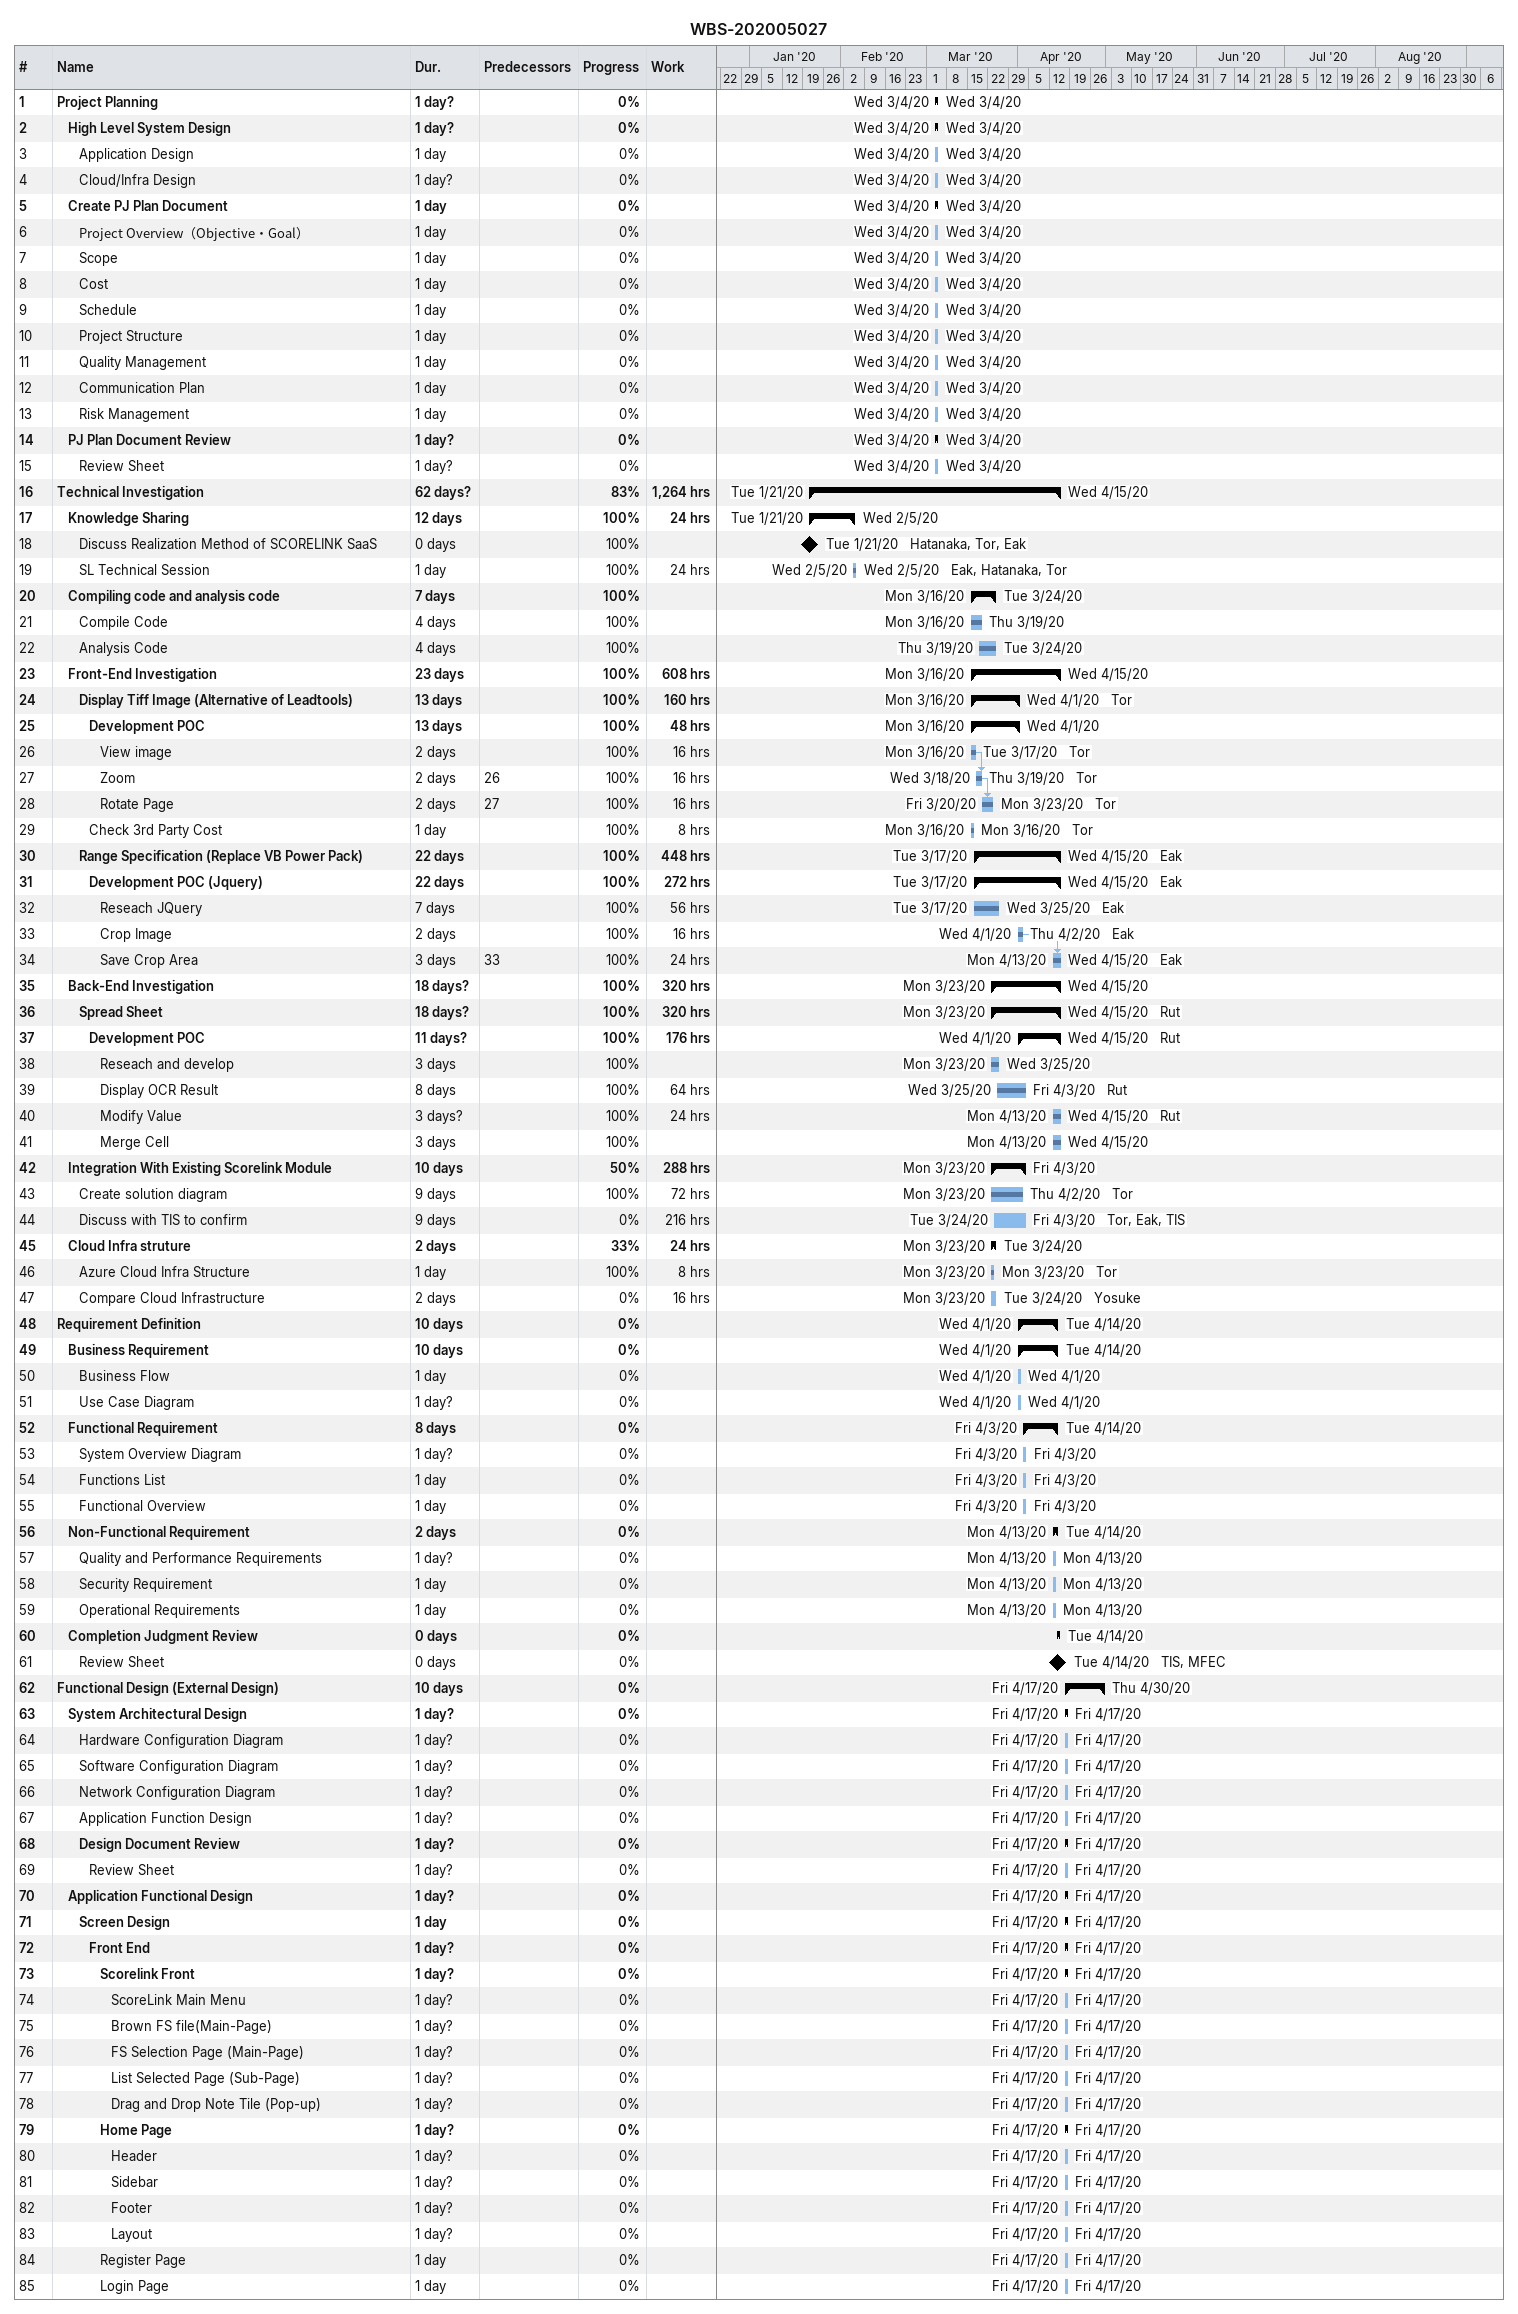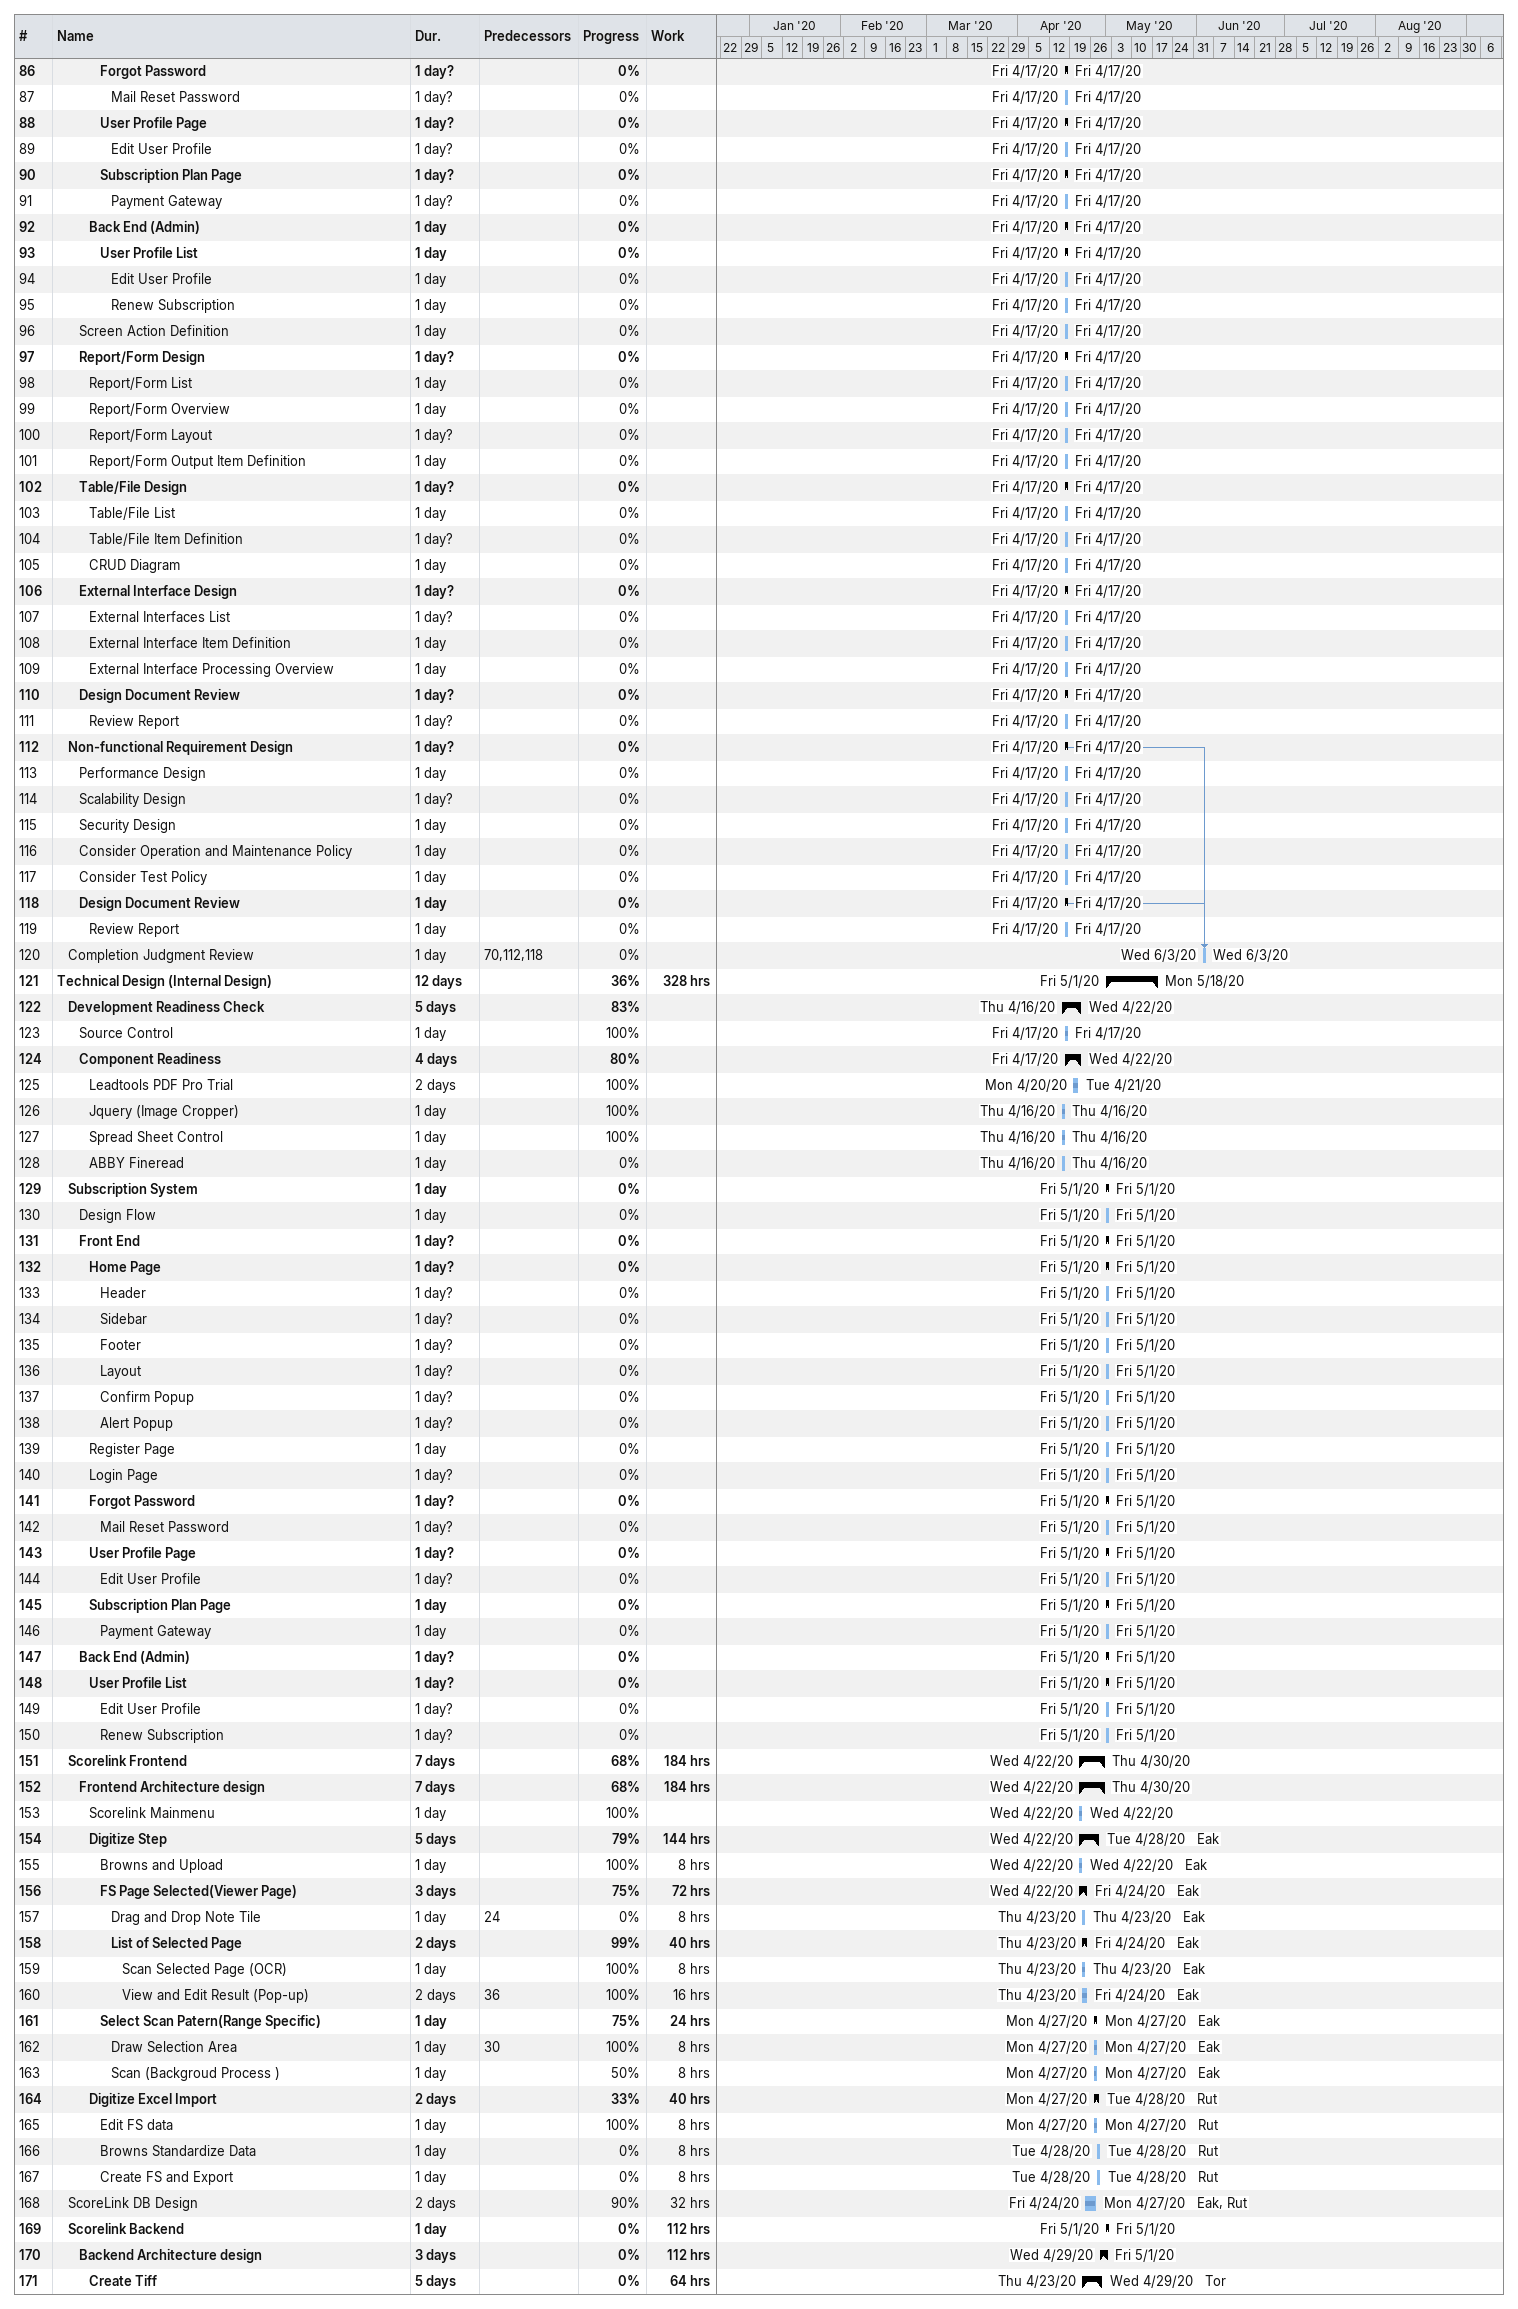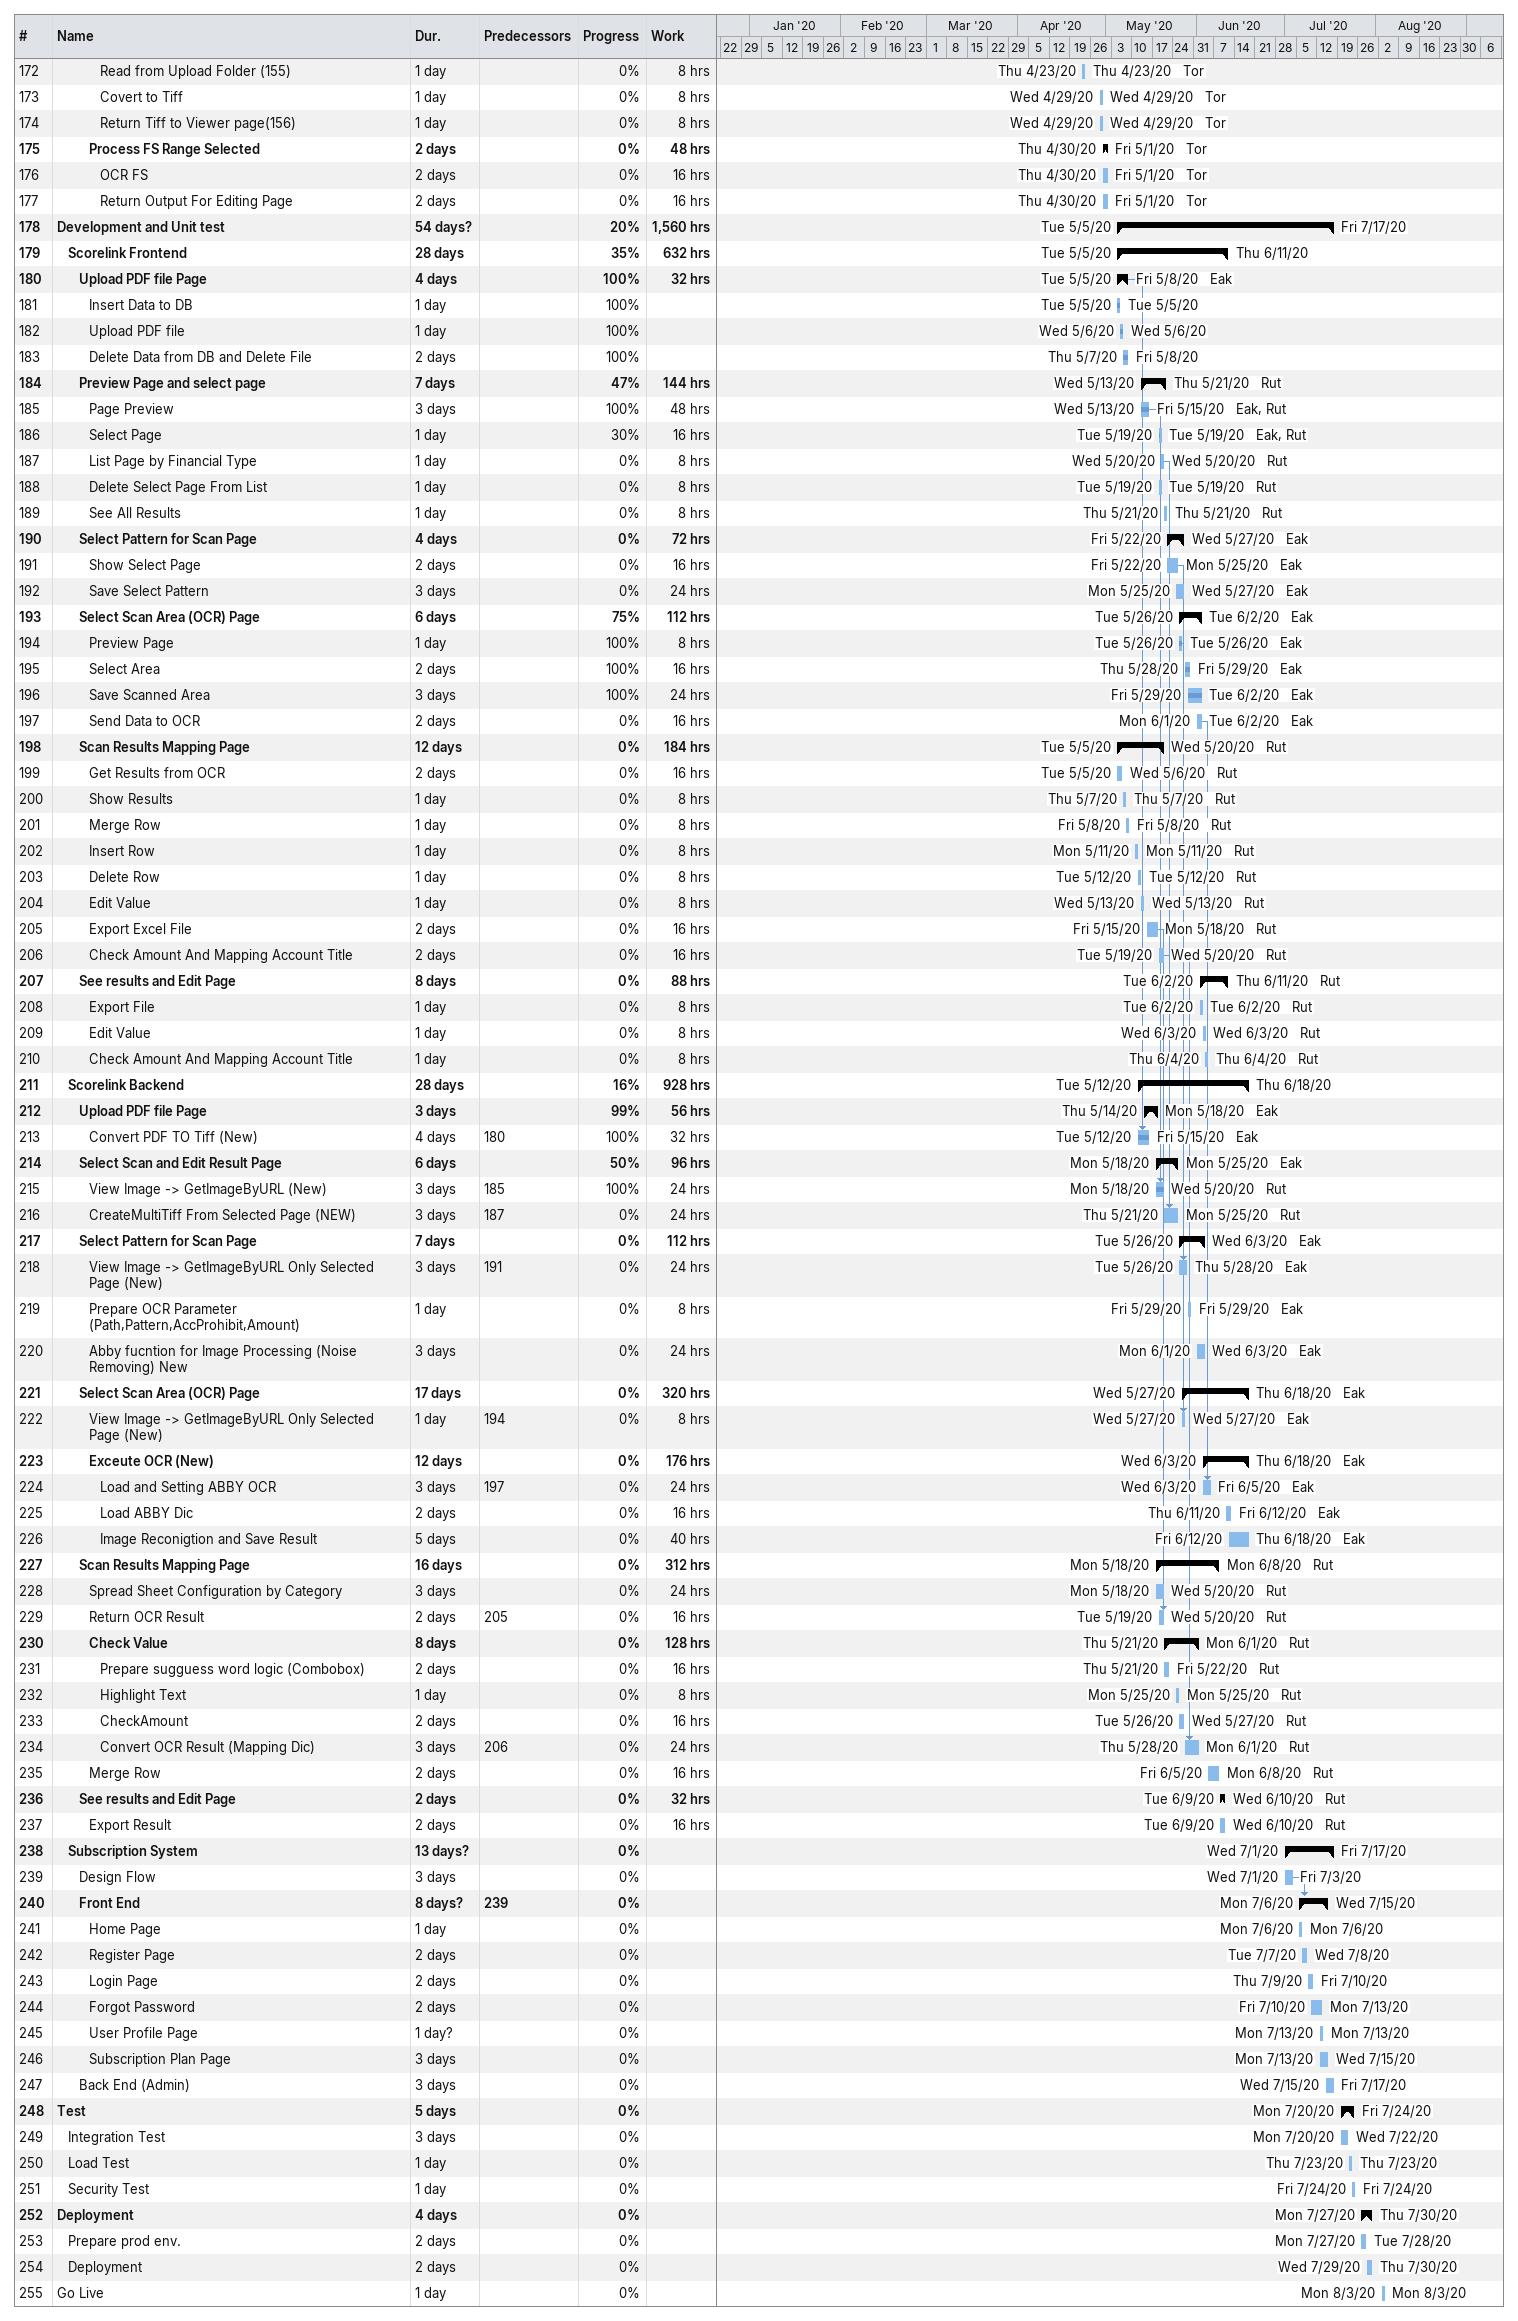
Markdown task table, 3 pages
WBS-202005027

| ID | Level | Task | Duration | Start | Finish | Predecessors | Resources | % complete | Work (h) |
|---|---|---|---|---|---|---|---|---|---|
| 1 | 1 | **Project Planning** | 1d? | 2020-03-04 | 2020-03-04 |  |  | 0 |  |
| 2 | 2 | **High Level System Design** | 1d? | 2020-03-04 | 2020-03-04 |  |  | 0 |  |
| 3 | 3 | Application Design | 1d | 2020-03-04 | 2020-03-04 |  |  | 0 |  |
| 4 | 3 | Cloud/Infra Design | 1d? | 2020-03-04 | 2020-03-04 |  |  | 0 |  |
| 5 | 2 | **Create PJ Plan Document** | 1d | 2020-03-04 | 2020-03-04 |  |  | 0 |  |
| 6 | 3 | Project Overview（Objective・Goal） | 1d | 2020-03-04 | 2020-03-04 |  |  | 0 |  |
| 7 | 3 | Scope | 1d | 2020-03-04 | 2020-03-04 |  |  | 0 |  |
| 8 | 3 | Cost | 1d | 2020-03-04 | 2020-03-04 |  |  | 0 |  |
| 9 | 3 | Schedule | 1d | 2020-03-04 | 2020-03-04 |  |  | 0 |  |
| 10 | 3 | Project Structure | 1d | 2020-03-04 | 2020-03-04 |  |  | 0 |  |
| 11 | 3 | Quality Management | 1d | 2020-03-04 | 2020-03-04 |  |  | 0 |  |
| 12 | 3 | Communication Plan | 1d | 2020-03-04 | 2020-03-04 |  |  | 0 |  |
| 13 | 3 | Risk Management | 1d | 2020-03-04 | 2020-03-04 |  |  | 0 |  |
| 14 | 2 | **PJ Plan Document Review** | 1d? | 2020-03-04 | 2020-03-04 |  |  | 0 |  |
| 15 | 3 | Review Sheet | 1d? | 2020-03-04 | 2020-03-04 |  |  | 0 |  |
| 16 | 1 | **Technical Investigation** | 62d? | 2020-01-21 | 2020-04-15 |  |  | 83 | 1264 |
| 17 | 2 | **Knowledge Sharing** | 12d | 2020-01-21 | 2020-02-05 |  |  | 100 | 24 |
| 18 | 3 | Discuss Realization Method of SCORELINK SaaS | 0d | 2020-01-21 | 2020-01-21 |  | Hatanaka, Tor, Eak | 100 |  |
| 19 | 3 | SL Technical Session | 1d | 2020-02-05 | 2020-02-05 |  | Eak, Hatanaka, Tor | 100 | 24 |
| 20 | 2 | **Compiling code and analysis code** | 7d | 2020-03-16 | 2020-03-24 |  |  | 100 |  |
| 21 | 3 | Compile Code | 4d | 2020-03-16 | 2020-03-19 |  |  | 100 |  |
| 22 | 3 | Analysis Code | 4d | 2020-03-19 | 2020-03-24 |  |  | 100 |  |
| 23 | 2 | **Front-End Investigation** | 23d | 2020-03-16 | 2020-04-15 |  |  | 100 | 608 |
| 24 | 3 | **Display Tiff Image (Alternative of Leadtools)** | 13d | 2020-03-16 | 2020-04-01 |  | Tor | 100 | 160 |
| 25 | 4 | **Development POC** | 13d | 2020-03-16 | 2020-04-01 |  |  | 100 | 48 |
| 26 | 5 | View image | 2d | 2020-03-16 | 2020-03-17 |  | Tor | 100 | 16 |
| 27 | 5 | Zoom | 2d | 2020-03-18 | 2020-03-19 | 26 | Tor | 100 | 16 |
| 28 | 5 | Rotate Page | 2d | 2020-03-20 | 2020-03-23 | 27 | Tor | 100 | 16 |
| 29 | 4 | Check 3rd Party Cost | 1d | 2020-03-16 | 2020-03-16 |  | Tor | 100 | 8 |
| 30 | 3 | **Range Specification (Replace VB Power Pack)** | 22d | 2020-03-17 | 2020-04-15 |  | Eak | 100 | 448 |
| 31 | 4 | **Development POC (Jquery)** | 22d | 2020-03-17 | 2020-04-15 |  | Eak | 100 | 272 |
| 32 | 5 | Reseach JQuery | 7d | 2020-03-17 | 2020-03-25 |  | Eak | 100 | 56 |
| 33 | 5 | Crop Image | 2d | 2020-04-01 | 2020-04-02 |  | Eak | 100 | 16 |
| 34 | 5 | Save Crop Area | 3d | 2020-04-13 | 2020-04-15 | 33 | Eak | 100 | 24 |
| 35 | 2 | **Back-End Investigation** | 18d? | 2020-03-23 | 2020-04-15 |  |  | 100 | 320 |
| 36 | 3 | **Spread Sheet** | 18d? | 2020-03-23 | 2020-04-15 |  | Rut | 100 | 320 |
| 37 | 4 | **Development POC** | 11d? | 2020-04-01 | 2020-04-15 |  | Rut | 100 | 176 |
| 38 | 5 | Reseach and develop | 3d | 2020-03-23 | 2020-03-25 |  |  | 100 |  |
| 39 | 5 | Display OCR Result | 8d | 2020-03-25 | 2020-04-03 |  | Rut | 100 | 64 |
| 40 | 5 | Modify Value | 3d? | 2020-04-13 | 2020-04-15 |  | Rut | 100 | 24 |
| 41 | 5 | Merge Cell | 3d | 2020-04-13 | 2020-04-15 |  |  | 100 |  |
| 42 | 2 | **Integration With Existing Scorelink Module** | 10d | 2020-03-23 | 2020-04-03 |  |  | 50 | 288 |
| 43 | 3 | Create solution diagram | 9d | 2020-03-23 | 2020-04-02 |  | Tor | 100 | 72 |
| 44 | 3 | Discuss with TIS to confirm | 9d | 2020-03-24 | 2020-04-03 |  | Tor, Eak, TIS | 0 | 216 |
| 45 | 2 | **Cloud Infra struture** | 2d | 2020-03-23 | 2020-03-24 |  |  | 33 | 24 |
| 46 | 3 | Azure Cloud Infra Structure | 1d | 2020-03-23 | 2020-03-23 |  | Tor | 100 | 8 |
| 47 | 3 | Compare Cloud Infrastructure | 2d | 2020-03-23 | 2020-03-24 |  | Yosuke | 0 | 16 |
| 48 | 1 | **Requirement Definition** | 10d | 2020-04-01 | 2020-04-14 |  |  | 0 |  |
| 49 | 2 | **Business Requirement** | 10d | 2020-04-01 | 2020-04-14 |  |  | 0 |  |
| 50 | 3 | Business Flow | 1d | 2020-04-01 | 2020-04-01 |  |  | 0 |  |
| 51 | 3 | Use Case Diagram | 1d? | 2020-04-01 | 2020-04-01 |  |  | 0 |  |
| 52 | 2 | **Functional Requirement** | 8d | 2020-04-03 | 2020-04-14 |  |  | 0 |  |
| 53 | 3 | System Overview Diagram | 1d? | 2020-04-03 | 2020-04-03 |  |  | 0 |  |
| 54 | 3 | Functions List | 1d | 2020-04-03 | 2020-04-03 |  |  | 0 |  |
| 55 | 3 | Functional Overview | 1d | 2020-04-03 | 2020-04-03 |  |  | 0 |  |
| 56 | 2 | **Non-Functional Requirement** | 2d | 2020-04-13 | 2020-04-14 |  |  | 0 |  |
| 57 | 3 | Quality and Performance Requirements | 1d? | 2020-04-13 | 2020-04-13 |  |  | 0 |  |
| 58 | 3 | Security Requirement | 1d | 2020-04-13 | 2020-04-13 |  |  | 0 |  |
| 59 | 3 | Operational Requirements | 1d | 2020-04-13 | 2020-04-13 |  |  | 0 |  |
| 60 | 2 | **Completion Judgment Review** | 0d | 2020-04-14 | 2020-04-14 |  |  | 0 |  |
| 61 | 3 | Review Sheet | 0d | 2020-04-14 | 2020-04-14 |  | TIS, MFEC | 0 |  |
| 62 | 1 | **Functional Design (External Design)** | 10d | 2020-04-17 | 2020-04-30 |  |  | 0 |  |
| 63 | 2 | **System Architectural Design** | 1d? | 2020-04-17 | 2020-04-17 |  |  | 0 |  |
| 64 | 3 | Hardware Configuration Diagram | 1d? | 2020-04-17 | 2020-04-17 |  |  | 0 |  |
| 65 | 3 | Software Configuration Diagram | 1d? | 2020-04-17 | 2020-04-17 |  |  | 0 |  |
| 66 | 3 | Network Configuration Diagram | 1d? | 2020-04-17 | 2020-04-17 |  |  | 0 |  |
| 67 | 3 | Application Function Design | 1d? | 2020-04-17 | 2020-04-17 |  |  | 0 |  |
| 68 | 3 | **Design Document Review** | 1d? | 2020-04-17 | 2020-04-17 |  |  | 0 |  |
| 69 | 4 | Review Sheet | 1d? | 2020-04-17 | 2020-04-17 |  |  | 0 |  |
| 70 | 2 | **Application Functional Design** | 1d? | 2020-04-17 | 2020-04-17 |  |  | 0 |  |
| 71 | 3 | **Screen Design** | 1d | 2020-04-17 | 2020-04-17 |  |  | 0 |  |
| 72 | 4 | **Front End** | 1d? | 2020-04-17 | 2020-04-17 |  |  | 0 |  |
| 73 | 5 | **Scorelink Front** | 1d? | 2020-04-17 | 2020-04-17 |  |  | 0 |  |
| 74 | 6 | ScoreLink Main Menu | 1d? | 2020-04-17 | 2020-04-17 |  |  | 0 |  |
| 75 | 6 | Brown FS file(Main-Page) | 1d? | 2020-04-17 | 2020-04-17 |  |  | 0 |  |
| 76 | 6 | FS Selection Page (Main-Page) | 1d? | 2020-04-17 | 2020-04-17 |  |  | 0 |  |
| 77 | 6 | List Selected Page (Sub-Page) | 1d? | 2020-04-17 | 2020-04-17 |  |  | 0 |  |
| 78 | 6 | Drag and Drop Note Tile (Pop-up) | 1d? | 2020-04-17 | 2020-04-17 |  |  | 0 |  |
| 79 | 5 | **Home Page** | 1d? | 2020-04-17 | 2020-04-17 |  |  | 0 |  |
| 80 | 6 | Header | 1d? | 2020-04-17 | 2020-04-17 |  |  | 0 |  |
| 81 | 6 | Sidebar | 1d? | 2020-04-17 | 2020-04-17 |  |  | 0 |  |
| 82 | 6 | Footer | 1d? | 2020-04-17 | 2020-04-17 |  |  | 0 |  |
| 83 | 6 | Layout | 1d? | 2020-04-17 | 2020-04-17 |  |  | 0 |  |
| 84 | 5 | Register Page | 1d | 2020-04-17 | 2020-04-17 |  |  | 0 |  |
| 85 | 5 | Login Page | 1d | 2020-04-17 | 2020-04-17 |  |  | 0 |  |
| 86 | 5 | **Forgot Password** | 1d? | 2020-04-17 | 2020-04-17 |  |  | 0 |  |
| 87 | 6 | Mail Reset Password | 1d? | 2020-04-17 | 2020-04-17 |  |  | 0 |  |
| 88 | 5 | **User Profile Page** | 1d? | 2020-04-17 | 2020-04-17 |  |  | 0 |  |
| 89 | 6 | Edit User Profile | 1d? | 2020-04-17 | 2020-04-17 |  |  | 0 |  |
| 90 | 5 | **Subscription Plan Page** | 1d? | 2020-04-17 | 2020-04-17 |  |  | 0 |  |
| 91 | 6 | Payment Gateway | 1d? | 2020-04-17 | 2020-04-17 |  |  | 0 |  |
| 92 | 4 | **Back End (Admin)** | 1d | 2020-04-17 | 2020-04-17 |  |  | 0 |  |
| 93 | 5 | **User Profile List** | 1d | 2020-04-17 | 2020-04-17 |  |  | 0 |  |
| 94 | 6 | Edit User Profile | 1d | 2020-04-17 | 2020-04-17 |  |  | 0 |  |
| 95 | 6 | Renew Subscription | 1d | 2020-04-17 | 2020-04-17 |  |  | 0 |  |
| 96 | 3 | Screen Action Definition | 1d | 2020-04-17 | 2020-04-17 |  |  | 0 |  |
| 97 | 3 | **Report/Form Design** | 1d? | 2020-04-17 | 2020-04-17 |  |  | 0 |  |
| 98 | 4 | Report/Form List | 1d | 2020-04-17 | 2020-04-17 |  |  | 0 |  |
| 99 | 4 | Report/Form Overview | 1d | 2020-04-17 | 2020-04-17 |  |  | 0 |  |
| 100 | 4 | Report/Form Layout | 1d? | 2020-04-17 | 2020-04-17 |  |  | 0 |  |
| 101 | 4 | Report/Form Output Item Definition | 1d | 2020-04-17 | 2020-04-17 |  |  | 0 |  |
| 102 | 3 | **Table/File Design** | 1d? | 2020-04-17 | 2020-04-17 |  |  | 0 |  |
| 103 | 4 | Table/File List | 1d | 2020-04-17 | 2020-04-17 |  |  | 0 |  |
| 104 | 4 | Table/File Item Definition | 1d? | 2020-04-17 | 2020-04-17 |  |  | 0 |  |
| 105 | 4 | CRUD Diagram | 1d | 2020-04-17 | 2020-04-17 |  |  | 0 |  |
| 106 | 3 | **External Interface Design** | 1d? | 2020-04-17 | 2020-04-17 |  |  | 0 |  |
| 107 | 4 | External Interfaces List | 1d? | 2020-04-17 | 2020-04-17 |  |  | 0 |  |
| 108 | 4 | External Interface Item Definition | 1d | 2020-04-17 | 2020-04-17 |  |  | 0 |  |
| 109 | 4 | External Interface Processing Overview | 1d | 2020-04-17 | 2020-04-17 |  |  | 0 |  |
| 110 | 3 | **Design Document Review** | 1d? | 2020-04-17 | 2020-04-17 |  |  | 0 |  |
| 111 | 4 | Review Report | 1d? | 2020-04-17 | 2020-04-17 |  |  | 0 |  |
| 112 | 2 | **Non-functional Requirement Design** | 1d? | 2020-04-17 | 2020-04-17 |  |  | 0 |  |
| 113 | 3 | Performance Design | 1d | 2020-04-17 | 2020-04-17 |  |  | 0 |  |
| 114 | 3 | Scalability Design | 1d? | 2020-04-17 | 2020-04-17 |  |  | 0 |  |
| 115 | 3 | Security Design | 1d | 2020-04-17 | 2020-04-17 |  |  | 0 |  |
| 116 | 3 | Consider Operation and Maintenance Policy | 1d | 2020-04-17 | 2020-04-17 |  |  | 0 |  |
| 117 | 3 | Consider Test Policy | 1d | 2020-04-17 | 2020-04-17 |  |  | 0 |  |
| 118 | 3 | **Design Document Review** | 1d | 2020-04-17 | 2020-04-17 |  |  | 0 |  |
| 119 | 4 | Review Report | 1d | 2020-04-17 | 2020-04-17 |  |  | 0 |  |
| 120 | 2 | Completion Judgment Review | 1d | 2020-06-03 | 2020-06-03 | 70, 112, 118 |  | 0 |  |
| 121 | 1 | **Technical Design (Internal Design)** | 12d | 2020-05-01 | 2020-05-18 |  |  | 36 | 328 |
| 122 | 2 | **Development Readiness Check** | 5d | 2020-04-16 | 2020-04-22 |  |  | 83 |  |
| 123 | 3 | Source Control | 1d | 2020-04-17 | 2020-04-17 |  |  | 100 |  |
| 124 | 3 | **Component Readiness** | 4d | 2020-04-17 | 2020-04-22 |  |  | 80 |  |
| 125 | 4 | Leadtools PDF Pro Trial | 2d | 2020-04-20 | 2020-04-21 |  |  | 100 |  |
| 126 | 4 | Jquery (Image Cropper) | 1d | 2020-04-16 | 2020-04-16 |  |  | 100 |  |
| 127 | 4 | Spread Sheet Control | 1d | 2020-04-16 | 2020-04-16 |  |  | 100 |  |
| 128 | 4 | ABBY Fineread | 1d | 2020-04-16 | 2020-04-16 |  |  | 0 |  |
| 129 | 2 | **Subscription System** | 1d | 2020-05-01 | 2020-05-01 |  |  | 0 |  |
| 130 | 3 | Design Flow | 1d | 2020-05-01 | 2020-05-01 |  |  | 0 |  |
| 131 | 3 | **Front End** | 1d? | 2020-05-01 | 2020-05-01 |  |  | 0 |  |
| 132 | 4 | **Home Page** | 1d? | 2020-05-01 | 2020-05-01 |  |  | 0 |  |
| 133 | 5 | Header | 1d? | 2020-05-01 | 2020-05-01 |  |  | 0 |  |
| 134 | 5 | Sidebar | 1d? | 2020-05-01 | 2020-05-01 |  |  | 0 |  |
| 135 | 5 | Footer | 1d? | 2020-05-01 | 2020-05-01 |  |  | 0 |  |
| 136 | 5 | Layout | 1d? | 2020-05-01 | 2020-05-01 |  |  | 0 |  |
| 137 | 5 | Confirm Popup | 1d? | 2020-05-01 | 2020-05-01 |  |  | 0 |  |
| 138 | 5 | Alert Popup | 1d? | 2020-05-01 | 2020-05-01 |  |  | 0 |  |
| 139 | 4 | Register Page | 1d | 2020-05-01 | 2020-05-01 |  |  | 0 |  |
| 140 | 4 | Login Page | 1d? | 2020-05-01 | 2020-05-01 |  |  | 0 |  |
| 141 | 4 | **Forgot Password** | 1d? | 2020-05-01 | 2020-05-01 |  |  | 0 |  |
| 142 | 5 | Mail Reset Password | 1d? | 2020-05-01 | 2020-05-01 |  |  | 0 |  |
| 143 | 4 | **User Profile Page** | 1d? | 2020-05-01 | 2020-05-01 |  |  | 0 |  |
| 144 | 5 | Edit User Profile | 1d? | 2020-05-01 | 2020-05-01 |  |  | 0 |  |
| 145 | 4 | **Subscription Plan Page** | 1d | 2020-05-01 | 2020-05-01 |  |  | 0 |  |
| 146 | 5 | Payment Gateway | 1d | 2020-05-01 | 2020-05-01 |  |  | 0 |  |
| 147 | 3 | **Back End (Admin)** | 1d? | 2020-05-01 | 2020-05-01 |  |  | 0 |  |
| 148 | 4 | **User Profile List** | 1d? | 2020-05-01 | 2020-05-01 |  |  | 0 |  |
| 149 | 5 | Edit User Profile | 1d? | 2020-05-01 | 2020-05-01 |  |  | 0 |  |
| 150 | 5 | Renew Subscription | 1d? | 2020-05-01 | 2020-05-01 |  |  | 0 |  |
| 151 | 2 | **Scorelink Frontend** | 7d | 2020-04-22 | 2020-04-30 |  |  | 68 | 184 |
| 152 | 3 | **Frontend Architecture design** | 7d | 2020-04-22 | 2020-04-30 |  |  | 68 | 184 |
| 153 | 4 | Scorelink Mainmenu | 1d | 2020-04-22 | 2020-04-22 |  |  | 100 |  |
| 154 | 4 | **Digitize Step** | 5d | 2020-04-22 | 2020-04-28 |  | Eak | 79 | 144 |
| 155 | 5 | Browns and Upload | 1d | 2020-04-22 | 2020-04-22 |  | Eak | 100 | 8 |
| 156 | 5 | **FS Page Selected(Viewer Page)** | 3d | 2020-04-22 | 2020-04-24 |  | Eak | 75 | 72 |
| 157 | 6 | Drag and Drop Note Tile | 1d | 2020-04-23 | 2020-04-23 | 24 | Eak | 0 | 8 |
| 158 | 6 | **List of Selected Page** | 2d | 2020-04-23 | 2020-04-24 |  | Eak | 99 | 40 |
| 159 | 7 | Scan Selected Page (OCR) | 1d | 2020-04-23 | 2020-04-23 |  | Eak | 100 | 8 |
| 160 | 7 | View and Edit Result (Pop-up) | 2d | 2020-04-23 | 2020-04-24 | 36 | Eak | 100 | 16 |
| 161 | 5 | **Select Scan Patern(Range Specific)** | 1d | 2020-04-27 | 2020-04-27 |  | Eak | 75 | 24 |
| 162 | 6 | Draw Selection Area | 1d | 2020-04-27 | 2020-04-27 | 30 | Eak | 100 | 8 |
| 163 | 6 | Scan (Backgroud Process ) | 1d | 2020-04-27 | 2020-04-27 |  | Eak | 50 | 8 |
| 164 | 4 | **Digitize Excel Import** | 2d | 2020-04-27 | 2020-04-28 |  | Rut | 33 | 40 |
| 165 | 5 | Edit FS data | 1d | 2020-04-27 | 2020-04-27 |  | Rut | 100 | 8 |
| 166 | 5 | Browns Standardize Data | 1d | 2020-04-28 | 2020-04-28 |  | Rut | 0 | 8 |
| 167 | 5 | Create FS and Export | 1d | 2020-04-28 | 2020-04-28 |  | Rut | 0 | 8 |
| 168 | 2 | ScoreLink DB Design | 2d | 2020-04-24 | 2020-04-27 |  | Eak, Rut | 90 | 32 |
| 169 | 2 | **Scorelink Backend** | 1d | 2020-05-01 | 2020-05-01 |  |  | 0 | 112 |
| 170 | 3 | **Backend Architecture design** | 3d | 2020-04-29 | 2020-05-01 |  |  | 0 | 112 |
| 171 | 4 | **Create Tiff** | 5d | 2020-04-23 | 2020-04-29 |  | Tor | 0 | 64 |
| 172 | 5 | Read from Upload Folder (155) | 1d | 2020-04-23 | 2020-04-23 |  | Tor | 0 | 8 |
| 173 | 5 | Covert to Tiff | 1d | 2020-04-29 | 2020-04-29 |  | Tor | 0 | 8 |
| 174 | 5 | Return Tiff to Viewer page(156) | 1d | 2020-04-29 | 2020-04-29 |  | Tor | 0 | 8 |
| 175 | 4 | **Process FS Range Selected** | 2d | 2020-04-30 | 2020-05-01 |  | Tor | 0 | 48 |
| 176 | 5 | OCR FS | 2d | 2020-04-30 | 2020-05-01 |  | Tor | 0 | 16 |
| 177 | 5 | Return Output For Editing Page | 2d | 2020-04-30 | 2020-05-01 |  | Tor | 0 | 16 |
| 178 | 1 | **Development and Unit test** | 54d? | 2020-05-05 | 2020-07-17 |  |  | 20 | 1560 |
| 179 | 2 | **Scorelink Frontend** | 28d | 2020-05-05 | 2020-06-11 |  |  | 35 | 632 |
| 180 | 3 | **Upload PDF file Page** | 4d | 2020-05-05 | 2020-05-08 |  | Eak | 100 | 32 |
| 181 | 4 | Insert Data to DB | 1d | 2020-05-05 | 2020-05-05 |  |  | 100 |  |
| 182 | 4 | Upload PDF file | 1d | 2020-05-06 | 2020-05-06 |  |  | 100 |  |
| 183 | 4 | Delete Data from DB and Delete File | 2d | 2020-05-07 | 2020-05-08 |  |  | 100 |  |
| 184 | 3 | **Preview Page and select page** | 7d | 2020-05-13 | 2020-05-21 |  | Rut | 47 | 144 |
| 185 | 4 | Page Preview | 3d | 2020-05-13 | 2020-05-15 |  | Eak, Rut | 100 | 48 |
| 186 | 4 | Select Page | 1d | 2020-05-19 | 2020-05-19 |  | Eak, Rut | 30 | 16 |
| 187 | 4 | List Page by Financial Type | 1d | 2020-05-20 | 2020-05-20 |  | Rut | 0 | 8 |
| 188 | 4 | Delete Select Page From List | 1d | 2020-05-19 | 2020-05-19 |  | Rut | 0 | 8 |
| 189 | 4 | See All Results | 1d | 2020-05-21 | 2020-05-21 |  | Rut | 0 | 8 |
| 190 | 3 | **Select Pattern for Scan Page** | 4d | 2020-05-22 | 2020-05-27 |  | Eak | 0 | 72 |
| 191 | 4 | Show Select Page | 2d | 2020-05-22 | 2020-05-25 |  | Eak | 0 | 16 |
| 192 | 4 | Save Select Pattern | 3d | 2020-05-25 | 2020-05-27 |  | Eak | 0 | 24 |
| 193 | 3 | **Select Scan Area (OCR) Page** | 6d | 2020-05-26 | 2020-06-02 |  | Eak | 75 | 112 |
| 194 | 4 | Preview Page | 1d | 2020-05-26 | 2020-05-26 |  | Eak | 100 | 8 |
| 195 | 4 | Select Area | 2d | 2020-05-28 | 2020-05-29 |  | Eak | 100 | 16 |
| 196 | 4 | Save Scanned Area | 3d | 2020-05-29 | 2020-06-02 |  | Eak | 100 | 24 |
| 197 | 4 | Send Data to OCR | 2d | 2020-06-01 | 2020-06-02 |  | Eak | 0 | 16 |
| 198 | 3 | **Scan Results Mapping Page** | 12d | 2020-05-05 | 2020-05-20 |  | Rut | 0 | 184 |
| 199 | 4 | Get Results from OCR | 2d | 2020-05-05 | 2020-05-06 |  | Rut | 0 | 16 |
| 200 | 4 | Show Results | 1d | 2020-05-07 | 2020-05-07 |  | Rut | 0 | 8 |
| 201 | 4 | Merge Row | 1d | 2020-05-08 | 2020-05-08 |  | Rut | 0 | 8 |
| 202 | 4 | Insert Row | 1d | 2020-05-11 | 2020-05-11 |  | Rut | 0 | 8 |
| 203 | 4 | Delete Row | 1d | 2020-05-12 | 2020-05-12 |  | Rut | 0 | 8 |
| 204 | 4 | Edit Value | 1d | 2020-05-13 | 2020-05-13 |  | Rut | 0 | 8 |
| 205 | 4 | Export Excel File | 2d | 2020-05-15 | 2020-05-18 |  | Rut | 0 | 16 |
| 206 | 4 | Check Amount And Mapping Account Title | 2d | 2020-05-19 | 2020-05-20 |  | Rut | 0 | 16 |
| 207 | 3 | **See results and Edit Page** | 8d | 2020-06-02 | 2020-06-11 |  | Rut | 0 | 88 |
| 208 | 4 | Export File | 1d | 2020-06-02 | 2020-06-02 |  | Rut | 0 | 8 |
| 209 | 4 | Edit Value | 1d | 2020-06-03 | 2020-06-03 |  | Rut | 0 | 8 |
| 210 | 4 | Check Amount And Mapping Account Title | 1d | 2020-06-04 | 2020-06-04 |  | Rut | 0 | 8 |
| 211 | 2 | **Scorelink Backend** | 28d | 2020-05-12 | 2020-06-18 |  |  | 16 | 928 |
| 212 | 3 | **Upload PDF file Page** | 3d | 2020-05-14 | 2020-05-18 |  | Eak | 99 | 56 |
| 213 | 4 | Convert PDF TO Tiff (New) | 4d | 2020-05-12 | 2020-05-15 | 180 | Eak | 100 | 32 |
| 214 | 3 | **Select Scan and Edit Result Page** | 6d | 2020-05-18 | 2020-05-25 |  | Eak | 50 | 96 |
| 215 | 4 | View Image -> GetImageByURL (New) | 3d | 2020-05-18 | 2020-05-20 | 185 | Rut | 100 | 24 |
| 216 | 4 | CreateMultiTiff From Selected Page (NEW) | 3d | 2020-05-21 | 2020-05-25 | 187 | Rut | 0 | 24 |
| 217 | 3 | **Select Pattern for Scan Page** | 7d | 2020-05-26 | 2020-06-03 |  | Eak | 0 | 112 |
| 218 | 4 | View Image -> GetImageByURL Only Selected Page (New) | 3d | 2020-05-26 | 2020-05-28 | 191 | Eak | 0 | 24 |
| 219 | 4 | Prepare OCR Parameter (Path,Pattern,AccProhibit,Amount) | 1d | 2020-05-29 | 2020-05-29 |  | Eak | 0 | 8 |
| 220 | 4 | Abby fucntion for Image Processing (Noise Removing) New | 3d | 2020-06-01 | 2020-06-03 |  | Eak | 0 | 24 |
| 221 | 3 | **Select Scan Area (OCR) Page** | 17d | 2020-05-27 | 2020-06-18 |  | Eak | 0 | 320 |
| 222 | 4 | View Image -> GetImageByURL Only Selected Page (New) | 1d | 2020-05-27 | 2020-05-27 | 194 | Eak | 0 | 8 |
| 223 | 4 | **Exceute OCR (New)** | 12d | 2020-06-03 | 2020-06-18 |  | Eak | 0 | 176 |
| 224 | 5 | Load and Setting ABBY OCR | 3d | 2020-06-03 | 2020-06-05 | 197 | Eak | 0 | 24 |
| 225 | 5 | Load ABBY Dic | 2d | 2020-06-11 | 2020-06-12 |  | Eak | 0 | 16 |
| 226 | 5 | Image Reconigtion and Save Result | 5d | 2020-06-12 | 2020-06-18 |  | Eak | 0 | 40 |
| 227 | 3 | **Scan Results Mapping Page** | 16d | 2020-05-18 | 2020-06-08 |  | Rut | 0 | 312 |
| 228 | 4 | Spread Sheet Configuration by Category | 3d | 2020-05-18 | 2020-05-20 |  | Rut | 0 | 24 |
| 229 | 4 | Return OCR Result | 2d | 2020-05-19 | 2020-05-20 | 205 | Rut | 0 | 16 |
| 230 | 4 | **Check Value** | 8d | 2020-05-21 | 2020-06-01 |  | Rut | 0 | 128 |
| 231 | 5 | Prepare sugguess word logic (Combobox) | 2d | 2020-05-21 | 2020-05-22 |  | Rut | 0 | 16 |
| 232 | 5 | Highlight Text | 1d | 2020-05-25 | 2020-05-25 |  | Rut | 0 | 8 |
| 233 | 5 | CheckAmount | 2d | 2020-05-26 | 2020-05-27 |  | Rut | 0 | 16 |
| 234 | 5 | Convert OCR Result (Mapping Dic) | 3d | 2020-05-28 | 2020-06-01 | 206 | Rut | 0 | 24 |
| 235 | 4 | Merge Row | 2d | 2020-06-05 | 2020-06-08 |  | Rut | 0 | 16 |
| 236 | 3 | **See results and Edit Page** | 2d | 2020-06-09 | 2020-06-10 |  | Rut | 0 | 32 |
| 237 | 4 | Export Result | 2d | 2020-06-09 | 2020-06-10 |  | Rut | 0 | 16 |
| 238 | 2 | **Subscription System** | 13d? | 2020-07-01 | 2020-07-17 |  |  | 0 |  |
| 239 | 3 | Design Flow | 3d | 2020-07-01 | 2020-07-03 |  |  | 0 |  |
| 240 | 3 | **Front End** | 8d? | 2020-07-06 | 2020-07-15 | 239 |  | 0 |  |
| 241 | 4 | Home Page | 1d | 2020-07-06 | 2020-07-06 |  |  | 0 |  |
| 242 | 4 | Register Page | 2d | 2020-07-07 | 2020-07-08 |  |  | 0 |  |
| 243 | 4 | Login Page | 2d | 2020-07-09 | 2020-07-10 |  |  | 0 |  |
| 244 | 4 | Forgot Password | 2d | 2020-07-10 | 2020-07-13 |  |  | 0 |  |
| 245 | 4 | User Profile Page | 1d? | 2020-07-13 | 2020-07-13 |  |  | 0 |  |
| 246 | 4 | Subscription Plan Page | 3d | 2020-07-13 | 2020-07-15 |  |  | 0 |  |
| 247 | 3 | Back End (Admin) | 3d | 2020-07-15 | 2020-07-17 |  |  | 0 |  |
| 248 | 1 | **Test** | 5d | 2020-07-20 | 2020-07-24 |  |  | 0 |  |
| 249 | 2 | Integration Test | 3d | 2020-07-20 | 2020-07-22 |  |  | 0 |  |
| 250 | 2 | Load Test | 1d | 2020-07-23 | 2020-07-23 |  |  | 0 |  |
| 251 | 2 | Security Test | 1d | 2020-07-24 | 2020-07-24 |  |  | 0 |  |
| 252 | 1 | **Deployment** | 4d | 2020-07-27 | 2020-07-30 |  |  | 0 |  |
| 253 | 2 | Prepare prod env. | 2d | 2020-07-27 | 2020-07-28 |  |  | 0 |  |
| 254 | 2 | Deployment | 2d | 2020-07-29 | 2020-07-30 |  |  | 0 |  |
| 255 | 1 | Go Live | 1d | 2020-08-03 | 2020-08-03 |  |  | 0 |  |
